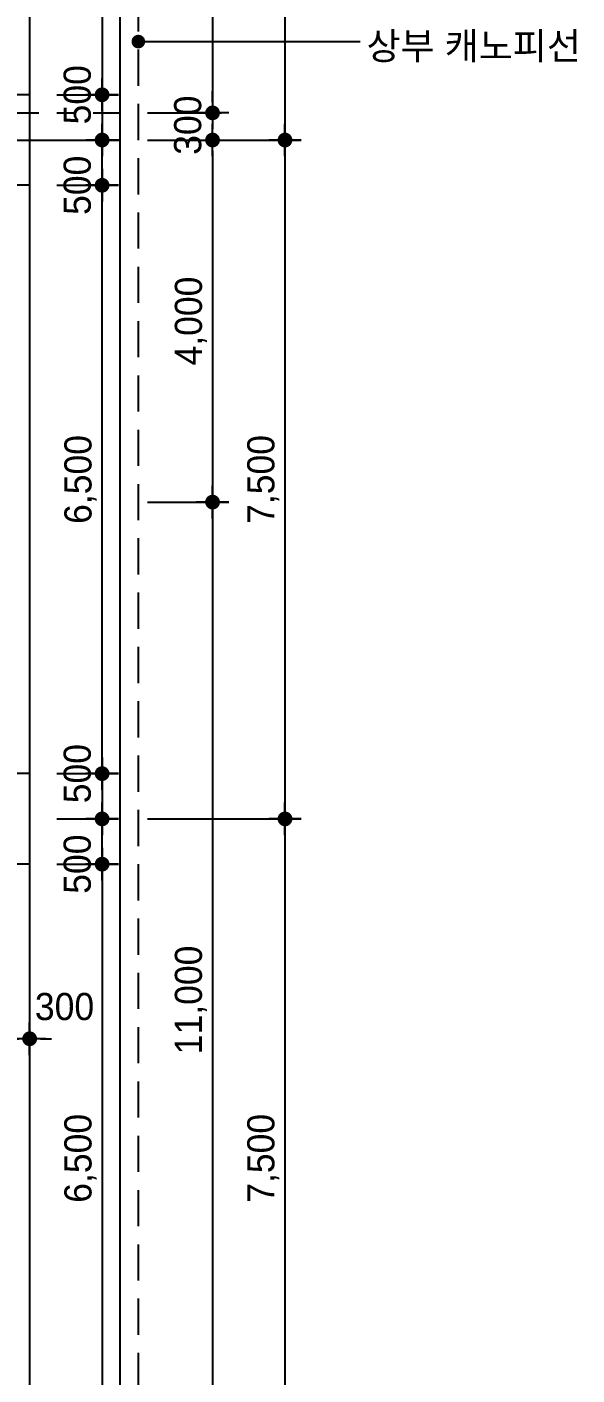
# Model space of a CAD drawing. Extents: x 14495256 to 14574135, y -1804798 to -1750552.
# Drawn here: x 14563826 to 14569901, y -1790193 to -1775300 of the extents above; entities that cross this region are included whole.
import ezdxf

# ---------------------------------------------------------------- set-up
doc = ezdxf.new("R2010")
doc.units = 0
doc.header["$LTSCALE"] = 100
doc.header["$MEASUREMENT"] = 0
doc.header["$PDSIZE"] = -10
doc.linetypes.add('CEN', pattern=[66, 60, -2, 2, -2])
doc.linetypes.add('HIDD', pattern=[6, 4, -2])
doc.layers.get('0').update_dxf_attribs({"linetype": 'CONTINUOUS'})
doc.layers.get('Defpoints').update_dxf_attribs({"linetype": 'CONTINUOUS'})
for name, color, linetype in [('CEN', 1, 'CEN'), ('DIM', 7, 'CONTINUOUS'), ('TEXT1', 7, 'CONTINUOUS'), ('WALL-1', 7, 'CONTINUOUS'), ('WINE', 8, 'CONTINUOUS')]:
    doc.layers.add(name, color=color, linetype=linetype)
doc.styles.add('HY울를도M', font='HYWULM.TTF')
doc.styles.add('굴림', font='H2HDRM.TTF')
doc.dimstyles.new('DIM50', dxfattribs={"dimscale": 50, "dimtxt": 3, "dimasz": 1.2, "dimexe": 1, "dimexo": 1, "dimgap": 0.6, "dimtad": 1, "dimdec": 4, "dimzin": 0, "dimdsep": 46, "dimlunit": 6, "dimtxsty": '굴림', "dimblk": 'DOTT', "dimcen": 0.09, "dimadec": 0, "dimazin": 0, "dimtfac": 1, "dimtdec": 4, "dimtofl": 0, "dimtmove": 2, "dimatfit": 2, "dimldrblk": 'DOTT', "dimfxl": 1, "dimtolj": 1, "dimtzin": 0, "dimarcsym": 0})

# ---------------------------------------------------------------- blocks, each defined once
blk = doc.blocks.new('DOTT')
for p, q in [((0, 1.5), (0, -1.5)), ((-1.5, 0), (1.5, 0))]:
    blk.add_line(p, q)
at = {"color": 6, "const_width": 0.68}
blk.add_lwpolyline([(-0.34, 0, 1), (0.34, 0, 1)], format="xyb", close=True, dxfattribs=at)
blk = doc.blocks.new('*D43')
at = {"layer": 'Defpoints', "color": 0, "lineweight": -3}
for p in [(14564856, -1780549), (14564856, -1791549), (14565876, -1791549)]:
    blk.add_point(p, dxfattribs=at)
at = {"layer": 'DIM', "color": 7, "lineweight": -2}
for p, q in [((14565156, -1780549), (14565976, -1780549)), ((14565876, -1780669), (14565876, -1791429)), ((14565156, -1791549), (14565976, -1791549))]:
    blk.add_line(p, q, dxfattribs=at)
at = {"layer": 'DIM', "color": 7, "lineweight": -2, "xscale": 120, "yscale": 120, "zscale": 120}
for p, rotation in [((14565876, -1780549), 90), ((14565876, -1791549), 270)]:
    blk.add_blockref('DOTT', p, dxfattribs=dict(at, rotation=rotation))
at = {"layer": 'DIM', "color": 3, "insert": (14565637, -1786049), "char_height": 300, "attachment_point": 5, "rotation": 90, "style": '굴림'}
blk.add_mtext('\\A1;11,000', dxfattribs=at)
blk = doc.blocks.new('*D45')
at = {"layer": 'Defpoints', "color": 0, "lineweight": -3}
for p in [(14564856, -1784049), (14564856, -1791549), (14566676, -1791549)]:
    blk.add_point(p, dxfattribs=at)
at = {"layer": 'DIM', "color": 7, "lineweight": -2}
for p, q in [((14565156, -1784049), (14566776, -1784049)), ((14566676, -1784169), (14566676, -1791429)), ((14565156, -1791549), (14566776, -1791549))]:
    blk.add_line(p, q, dxfattribs=at)
at = {"layer": 'DIM', "color": 7, "lineweight": -2, "xscale": 120, "yscale": 120, "zscale": 120}
for p, rotation in [((14566676, -1784049), 90), ((14566676, -1791549), 270)]:
    blk.add_blockref('DOTT', p, dxfattribs=dict(at, rotation=rotation))
at = {"layer": 'DIM', "color": 3, "insert": (14566437, -1787799), "char_height": 300, "attachment_point": 5, "rotation": 90, "style": '굴림'}
blk.add_mtext('\\A1;7,500', dxfattribs=at)
blk = doc.blocks.new('*D46')
at = {"layer": 'Defpoints', "color": 0, "lineweight": -3}
for p in [(14564856, -1776549), (14564856, -1780549), (14565876, -1780549)]:
    blk.add_point(p, dxfattribs=at)
at = {"layer": 'DIM', "color": 7, "lineweight": -2}
for p, q in [((14565156, -1776549), (14565976, -1776549)), ((14565876, -1776669), (14565876, -1780429)), ((14565156, -1780549), (14565976, -1780549))]:
    blk.add_line(p, q, dxfattribs=at)
at = {"layer": 'DIM', "color": 7, "lineweight": -2, "xscale": 120, "yscale": 120, "zscale": 120}
for p, rotation in [((14565876, -1776549), 90), ((14565876, -1780549), 270)]:
    blk.add_blockref('DOTT', p, dxfattribs=dict(at, rotation=rotation))
at = {"layer": 'DIM', "color": 3, "insert": (14565637, -1778549), "char_height": 300, "attachment_point": 5, "rotation": 90, "style": '굴림'}
blk.add_mtext('\\A1;4,000', dxfattribs=at)
blk = doc.blocks.new('*D47')
at = {"layer": 'Defpoints', "color": 0, "lineweight": -3}
for p in [(14564856, -1776549), (14564856, -1784049), (14566676, -1784049)]:
    blk.add_point(p, dxfattribs=at)
at = {"layer": 'DIM', "color": 7, "lineweight": -2}
for p, q in [((14565156, -1776549), (14566776, -1776549)), ((14566676, -1776669), (14566676, -1783929)), ((14565156, -1784049), (14566776, -1784049))]:
    blk.add_line(p, q, dxfattribs=at)
at = {"layer": 'DIM', "color": 7, "lineweight": -2, "xscale": 120, "yscale": 120, "zscale": 120}
for p, rotation in [((14566676, -1776549), 90), ((14566676, -1784049), 270)]:
    blk.add_blockref('DOTT', p, dxfattribs=dict(at, rotation=rotation))
at = {"layer": 'DIM', "color": 3, "insert": (14566437, -1780299), "char_height": 300, "attachment_point": 5, "rotation": 90, "style": '굴림'}
blk.add_mtext('\\A1;7,500', dxfattribs=at)
blk = doc.blocks.new('*D48')
at = {"layer": 'Defpoints', "color": 0, "lineweight": -3}
for p in [(14564856, -1769049), (14564856, -1776549), (14566676, -1776549)]:
    blk.add_point(p, dxfattribs=at)
at = {"layer": 'DIM', "color": 7, "lineweight": -2}
for p, q in [((14565156, -1769049), (14566776, -1769049)), ((14566676, -1769169), (14566676, -1776429)), ((14565156, -1776549), (14566776, -1776549))]:
    blk.add_line(p, q, dxfattribs=at)
at = {"layer": 'DIM', "color": 7, "lineweight": -2, "xscale": 120, "yscale": 120, "zscale": 120}
for p, rotation in [((14566676, -1769049), 90), ((14566676, -1776549), 270)]:
    blk.add_blockref('DOTT', p, dxfattribs=dict(at, rotation=rotation))
at = {"layer": 'DIM', "color": 3, "insert": (14566437, -1772799), "char_height": 300, "attachment_point": 5, "rotation": 90, "style": '굴림'}
blk.add_mtext('\\A1;7,500', dxfattribs=at)
blk = doc.blocks.new('*D92')
at = {"layer": 'Defpoints', "color": 0, "lineweight": -3}
for p in [(14563856, -1784549), (14563856, -1791049), (14564656, -1791049)]:
    blk.add_point(p, dxfattribs=at)
at = {"layer": 'DIM', "color": 7, "lineweight": -2}
for p, q in [((14564156, -1784549), (14564756, -1784549)), ((14564656, -1784669), (14564656, -1790929)), ((14564156, -1791049), (14564756, -1791049))]:
    blk.add_line(p, q, dxfattribs=at)
at = {"layer": 'DIM', "color": 7, "lineweight": -2, "xscale": 120, "yscale": 120, "zscale": 120}
for p, rotation in [((14564656, -1784549), 90), ((14564656, -1791049), 270)]:
    blk.add_blockref('DOTT', p, dxfattribs=dict(at, rotation=rotation))
at = {"layer": 'DIM', "color": 3, "insert": (14564417, -1787799), "char_height": 300, "attachment_point": 5, "rotation": 90, "style": '굴림'}
blk.add_mtext('\\A1;6,500', dxfattribs=at)
blk = doc.blocks.new('*D94')
at = {"layer": 'Defpoints', "color": 0, "lineweight": -3}
for p in [(14563856, -1784049), (14564656, -1784049), (14563856, -1784549)]:
    blk.add_point(p, dxfattribs=at)
at = {"layer": 'DIM', "color": 7, "lineweight": -2}
for p, q in [((14564156, -1784049), (14564756, -1784049)), ((14564656, -1784429), (14564656, -1784169)), ((14564156, -1784549), (14564756, -1784549))]:
    blk.add_line(p, q, dxfattribs=at)
at = {"layer": 'DIM', "color": 7, "lineweight": -2, "xscale": 120, "yscale": 120, "zscale": 120}
for p, rotation in [((14564656, -1784049), 90), ((14564656, -1784549), 270)]:
    blk.add_blockref('DOTT', p, dxfattribs=dict(at, rotation=rotation))
at = {"layer": 'DIM', "color": 3, "insert": (14564383, -1784549), "char_height": 300, "attachment_point": 5, "rotation": 90, "style": '굴림'}
blk.add_mtext('\\A1;500', dxfattribs=at)
blk = doc.blocks.new('*D95')
at = {"layer": 'Defpoints', "color": 0, "lineweight": -3}
for p in [(14563856, -1777049), (14564656, -1777049), (14563856, -1783549)]:
    blk.add_point(p, dxfattribs=at)
at = {"layer": 'DIM', "color": 7, "lineweight": -2}
for p, q in [((14564156, -1777049), (14564756, -1777049)), ((14564656, -1783429), (14564656, -1777169)), ((14564156, -1783549), (14564756, -1783549))]:
    blk.add_line(p, q, dxfattribs=at)
at = {"layer": 'DIM', "color": 7, "lineweight": -2, "xscale": 120, "yscale": 120, "zscale": 120}
for p, rotation in [((14564656, -1777049), 90), ((14564656, -1783549), 270)]:
    blk.add_blockref('DOTT', p, dxfattribs=dict(at, rotation=rotation))
at = {"layer": 'DIM', "color": 3, "insert": (14564417, -1780299), "char_height": 300, "attachment_point": 5, "rotation": 90, "style": '굴림'}
blk.add_mtext('\\A1;6,500', dxfattribs=at)
blk = doc.blocks.new('*D96')
at = {"layer": 'Defpoints', "color": 0, "lineweight": -3}
for p in [(14563856, -1776549), (14564656, -1776549), (14563856, -1777049)]:
    blk.add_point(p, dxfattribs=at)
at = {"layer": 'DIM', "color": 7, "lineweight": -2}
for p, q in [((14564156, -1776549), (14564756, -1776549)), ((14564656, -1776929), (14564656, -1776669)), ((14564156, -1777049), (14564756, -1777049))]:
    blk.add_line(p, q, dxfattribs=at)
at = {"layer": 'DIM', "color": 7, "lineweight": -2, "xscale": 120, "yscale": 120, "zscale": 120}
for p, rotation in [((14564656, -1776549), 90), ((14564656, -1777049), 270)]:
    blk.add_blockref('DOTT', p, dxfattribs=dict(at, rotation=rotation))
at = {"layer": 'DIM', "color": 3, "insert": (14564383, -1777049), "char_height": 300, "attachment_point": 5, "rotation": 90, "style": '굴림'}
blk.add_mtext('\\A1;500', dxfattribs=at)
blk = doc.blocks.new('*D97')
at = {"layer": 'Defpoints', "color": 0, "lineweight": -3}
for p in [(14563856, -1783549), (14563856, -1784049), (14564656, -1784049)]:
    blk.add_point(p, dxfattribs=at)
at = {"layer": 'DIM', "color": 7, "lineweight": -2}
for p, q in [((14564156, -1783549), (14564756, -1783549)), ((14564656, -1783669), (14564656, -1783929)), ((14564156, -1784049), (14564756, -1784049))]:
    blk.add_line(p, q, dxfattribs=at)
at = {"layer": 'DIM', "color": 7, "lineweight": -2, "xscale": 120, "yscale": 120, "zscale": 120}
for p, rotation in [((14564656, -1783549), 90), ((14564656, -1784049), 270)]:
    blk.add_blockref('DOTT', p, dxfattribs=dict(at, rotation=rotation))
at = {"layer": 'DIM', "color": 3, "insert": (14564383, -1783549), "char_height": 300, "attachment_point": 5, "rotation": 90, "style": '굴림'}
blk.add_mtext('\\A1;500', dxfattribs=at)
blk = doc.blocks.new('*D106')
at = {"layer": 'Defpoints', "color": 0, "lineweight": -3}
for p in [(14563856, -1769549), (14563856, -1776049), (14564656, -1776049)]:
    blk.add_point(p, dxfattribs=at)
at = {"layer": 'DIM', "color": 7, "lineweight": -2}
for p, q in [((14564156, -1769549), (14564756, -1769549)), ((14564656, -1769669), (14564656, -1775929)), ((14564156, -1776049), (14564756, -1776049))]:
    blk.add_line(p, q, dxfattribs=at)
at = {"layer": 'DIM', "color": 7, "lineweight": -2, "xscale": 120, "yscale": 120, "zscale": 120}
for p, rotation in [((14564656, -1769549), 90), ((14564656, -1776049), 270)]:
    blk.add_blockref('DOTT', p, dxfattribs=dict(at, rotation=rotation))
at = {"layer": 'DIM', "color": 3, "insert": (14564417, -1772799), "char_height": 300, "attachment_point": 5, "rotation": 90, "style": '굴림'}
blk.add_mtext('\\A1;6,500', dxfattribs=at)
blk = doc.blocks.new('*D107')
at = {"layer": 'Defpoints', "color": 0, "lineweight": -3}
for p in [(14563856, -1776049), (14563856, -1776549), (14564656, -1776549)]:
    blk.add_point(p, dxfattribs=at)
at = {"layer": 'DIM', "color": 7, "lineweight": -2}
for p, q in [((14564156, -1776049), (14564756, -1776049)), ((14564656, -1776169), (14564656, -1776429)), ((14564156, -1776549), (14564756, -1776549))]:
    blk.add_line(p, q, dxfattribs=at)
at = {"layer": 'DIM', "color": 7, "lineweight": -2, "xscale": 120, "yscale": 120, "zscale": 120}
for p, rotation in [((14564656, -1776049), 90), ((14564656, -1776549), 270)]:
    blk.add_blockref('DOTT', p, dxfattribs=dict(at, rotation=rotation))
at = {"layer": 'DIM', "color": 3, "insert": (14564383, -1776049), "char_height": 300, "attachment_point": 5, "rotation": 90, "style": '굴림'}
blk.add_mtext('\\A1;500', dxfattribs=at)
blk = doc.blocks.new('*D131')
at = {"layer": 'Defpoints', "color": 0, "lineweight": -3}
for p in [(14564856, -1776249), (14564856, -1776549), (14565876, -1776549)]:
    blk.add_point(p, dxfattribs=at)
at = {"layer": 'DIM', "color": 7, "lineweight": -2}
for p, q in [((14565876, -1776129), (14565876, -1776009)), ((14565156, -1776249), (14565976, -1776249)), ((14565156, -1776549), (14565976, -1776549)), ((14565876, -1776669), (14565876, -1776789))]:
    blk.add_line(p, q, dxfattribs=at)
at = {"layer": 'DIM', "color": 7, "lineweight": -2, "xscale": 120, "yscale": 120, "zscale": 120}
for p, rotation in [((14565876, -1776249), 270), ((14565876, -1776549), 90)]:
    blk.add_blockref('DOTT', p, dxfattribs=dict(at, rotation=rotation))
at = {"layer": 'DIM', "color": 3, "insert": (14565603, -1776385), "char_height": 300, "attachment_point": 5, "rotation": 90, "style": '굴림'}
blk.add_mtext('\\A1;300', dxfattribs=at)
blk = doc.blocks.new('*D132')
at = {"layer": 'Defpoints', "color": 0, "lineweight": -3}
for p in [(14564856, -1761549), (14564856, -1776249), (14565876, -1776249)]:
    blk.add_point(p, dxfattribs=at)
at = {"layer": 'DIM', "color": 7, "lineweight": -2}
for p, q in [((14565156, -1761549), (14565976, -1761549)), ((14565876, -1761669), (14565876, -1776129)), ((14565156, -1776249), (14565976, -1776249))]:
    blk.add_line(p, q, dxfattribs=at)
at = {"layer": 'DIM', "color": 7, "lineweight": -2, "xscale": 120, "yscale": 120, "zscale": 120}
for p, rotation in [((14565876, -1761549), 90), ((14565876, -1776249), 270)]:
    blk.add_blockref('DOTT', p, dxfattribs=dict(at, rotation=rotation))
at = {"layer": 'DIM', "color": 3, "insert": (14565637, -1768899), "char_height": 300, "attachment_point": 5, "rotation": 90, "style": '굴림'}
blk.add_mtext('\\A1;14,700', dxfattribs=at)
blk = doc.blocks.new('*D208')
at = {"layer": 'Defpoints', "color": 0, "lineweight": -3}
for p in [(14563556, -1786478), (14563856, -1786810), (14563556, -1786896)]:
    blk.add_point(p, dxfattribs=at)
at = {"layer": 'DIM', "color": 7, "lineweight": -2}
for p, q in [((14563556, -1786596), (14563556, -1786378)), ((14563856, -1786510), (14563856, -1786378)), ((14563436, -1786478), (14563316, -1786478)), ((14563976, -1786478), (14564096, -1786478))]:
    blk.add_line(p, q, dxfattribs=at)
at = {"layer": 'DIM', "color": 7, "lineweight": -2, "xscale": 120, "yscale": 120, "zscale": 120}
blk.add_blockref('DOTT', (14563556, -1786478), dxfattribs=at)
at = {"layer": 'DIM', "color": 7, "lineweight": -2, "xscale": 120, "yscale": 120, "zscale": 120, "rotation": 180}
blk.add_blockref('DOTT', (14563856, -1786478), dxfattribs=at)
at = {"layer": 'DIM', "color": 3, "insert": (14564241, -1786124), "char_height": 300, "attachment_point": 5, "style": '굴림'}
blk.add_mtext('\\A1;300', dxfattribs=at)

msp = doc.modelspace()

# ---------------------------------------------------------------- linework, layer by layer
at = {"layer": 'CEN', "linetype": 'CEN'}
for p, q in [((14531556.21252, -1776249.19177), (14564856.21252, -1776249.19177)), ((14500856.21252, -1776549.19177), (14564856.21252, -1776549.19177))]:
    msp.add_line(p, q, dxfattribs=at)
at = {"layer": 'Defpoints', "color": 76}
msp.add_lwpolyline([(14500856.21252, -1799049.19177), (14564856.21252, -1799049.19177), (14564856.21252, -1759149.19177), (14500856.21252, -1759149.19177)], close=True, dxfattribs=at)
at = {"layer": 'TEXT1'}
msp.add_line((14565056.21252, -1775461.37395), (14567504.95655, -1775461.37395), dxfattribs=at)
at = {"layer": 'TEXT1', "const_width": 75}
msp.add_lwpolyline([(14565056.21252, -1775498.87395, 1), (14565056.21252, -1775423.87395, 1)], format="xyb", close=True, dxfattribs=at)
at = {"layer": 'WALL-1', "color": 4}
for p, q in [((14563856.21252, -1776049.19177), (14563656.21252, -1776049.19177)), ((14563856.21252, -1777049.19177), (14563856.21252, -1776049.19177)), ((14563856.21252, -1777049.19177), (14563356.21252, -1777049.19177)), ((14563856.21252, -1783549.19177), (14563356.21252, -1783549.19177)), ((14563856.21252, -1783549.19177), (14563656.21252, -1783549.19177)), ((14563856.21252, -1784549.19177), (14563856.21252, -1783549.19177)), ((14563856.21252, -1784549.19177), (14563356.21252, -1784549.19177)), ((14563856.21252, -1784549.19177), (14563656.21252, -1784549.19177))]:
    msp.add_line(p, q, dxfattribs=at)
at = {"layer": 'WALL-1', "color": 6, "linetype": 'HIDD'}
msp.add_lwpolyline([(14553856.21252, -1793349.19177), (14565056.21252, -1793349.19177), (14565056.21252, -1759749.19177), (14531456.21252, -1759749.19177), (14531456.21252, -1763349.19177), (14532756.21252, -1763349.19177)], dxfattribs=at)
at = {"layer": 'WINE'}
for p, q in [((14563856.21252, -1776049.19177), (14563856.21252, -1769509.19177)), ((14563856.21252, -1783549.19177), (14563856.21252, -1777009.19177)), ((14563856.21252, -1783549.19177), (14563856.21252, -1777049.19177)), ((14563856.21252, -1791049.19177), (14563856.21252, -1784549.19177))]:
    msp.add_line(p, q, dxfattribs=at)

# ---------------------------------------------------------------- texts
at = {"layer": 'TEXT1', "style": 'HY울를도M'}
msp.add_text('상부 캐노피선', height=300, dxfattribs=at).set_placement((14567576.51514, -1775659.35903))

# ---------------------------------------------------------------- dimensions: what is measured, and where the dimension line sits
at = {"layer": 'DIM'}
for base, p1, p2, angle, picture, middle in [((14565875.93526, -1776249.19177), (14564856.21252, -1761549.19177), (14564856.21252, -1776249.19177), 90, '*D132', (14565637.26695, -1768899.19177)), ((14566675.93526, -1776549.19177), (14564856.21252, -1769049.19177), (14564856.21252, -1776549.19177), 90, '*D48', (14566437.26695, -1772799.19177)), ((14564656.21252, -1776049.19177), (14563856.21252, -1769549.19177), (14563856.21252, -1776049.19177), 90, '*D106', (14564417.17429, -1772799.19177)), ((14565875.93526, -1780549.19177), (14564856.21252, -1776549.19177), (14564856.21252, -1780549.19177), 90, '*D46', (14565637.26695, -1778549.19177)), ((14566675.93526, -1784049.19177), (14564856.21252, -1776549.19177), (14564856.21252, -1784049.19177), 90, '*D47', (14566437.26695, -1780299.19177)), ((14564656.21252, -1777049.19177), (14563856.21252, -1783549.19177), (14563856.21252, -1777049.19177), 270, '*D95', (14564417.17429, -1780299.19177)), ((14565875.93526, -1791549.19177), (14564856.21252, -1780549.19177), (14564856.21252, -1791549.19177), 90, '*D43', (14565637.26695, -1786049.19177)), ((14566675.93526, -1791549.19177), (14564856.21252, -1784049.19177), (14564856.21252, -1791549.19177), 90, '*D45', (14566437.26695, -1787799.19177)), ((14564656.21252, -1791049.19177), (14563856.21252, -1784549.19177), (14563856.21252, -1791049.19177), 90, '*D92', (14564417.17429, -1787799.19177))]:
    dim = msp.add_linear_dim(base=base, p1=p1, p2=p2, angle=angle, dimstyle='DIM50', override={"dimscale": 100, "dimexo": 3}, dxfattribs=at)
    dim.commit()
    dim.dimension.update_dxf_attribs({"geometry": picture, "text_midpoint": middle})
for base, p1, p2, angle, picture, middle in [((14564656.21252, -1776549.19177), (14563856.21252, -1776049.19177), (14563856.21252, -1776549.19177), 90, '*D107', (14564383.29032, -1776049.19177)), ((14565875.93526, -1776549.19177), (14564856.21252, -1776249.19177), (14564856.21252, -1776549.19177), 90, '*D131', (14565602.59669, -1776384.86557)), ((14564656.21252, -1776549.19177), (14563856.21252, -1777049.19177), (14563856.21252, -1776549.19177), 270, '*D96', (14564383.29032, -1777049.19177)), ((14564656.21252, -1784049.19177), (14563856.21252, -1783549.19177), (14563856.21252, -1784049.19177), 90, '*D97', (14564383.29032, -1783549.19177)), ((14564656.21252, -1784049.19177), (14563856.21252, -1784549.19177), (14563856.21252, -1784049.19177), 270, '*D94', (14564383.29032, -1784549.19177))]:
    dim = msp.add_linear_dim(base=base, p1=p1, p2=p2, angle=angle, dimstyle='DIM50', override={"dimscale": 100, "dimexo": 3}, dxfattribs=at)
    dim.commit()
    dim.dimension.update_dxf_attribs({"geometry": picture, "text_midpoint": middle, "dimtype": 128})
dim = msp.add_linear_dim(base=(14563556.21252, -1786477.51079), p1=(14563856.21252, -1786810.074), p2=(14563556.21252, -1786896.26258), dimstyle='DIM50', override={"dimscale": 100, "dimexo": 3}, dxfattribs=at)
dim.commit()
dim.dimension.update_dxf_attribs({"geometry": '*D208', "text_midpoint": (14564241.08032, -1786123.95359), "dimtype": 128})

doc.saveas('drawing.dxf')
